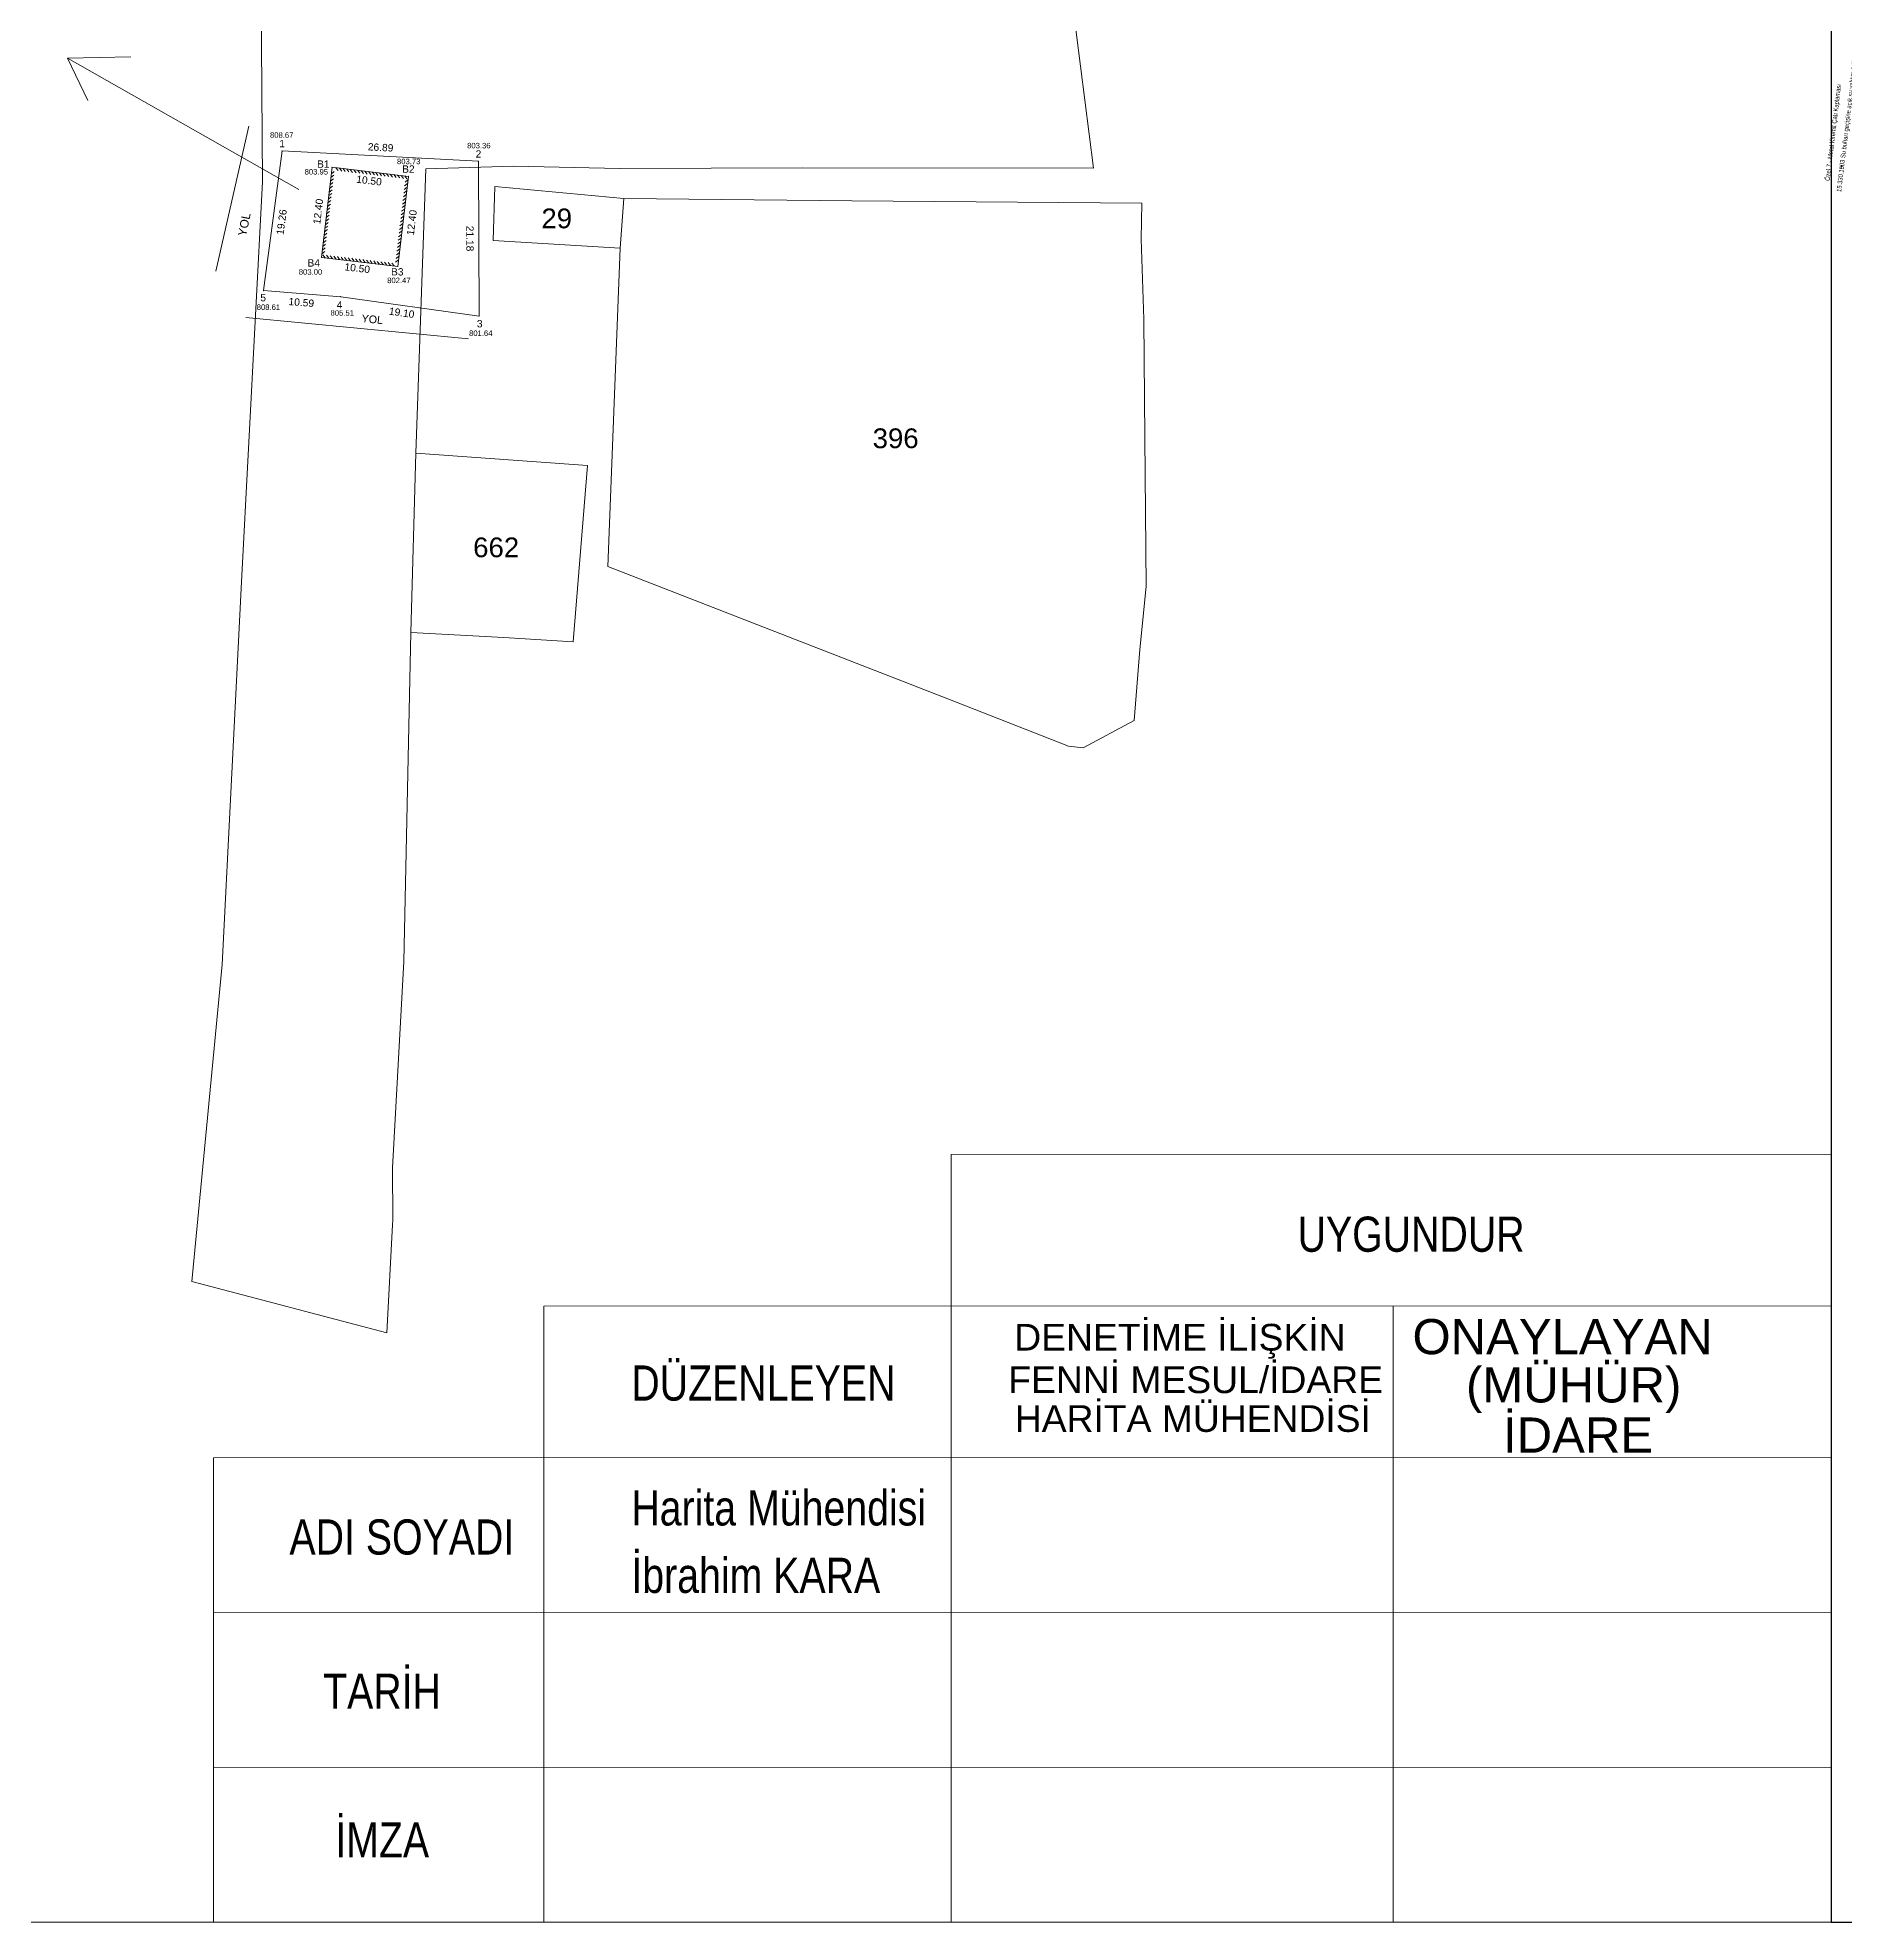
# Model space of a CAD drawing. Header units: centimetres. Extents: x -373760 to 14750, y -122502 to 29584.
# Drawn here: x -357578 to -342415, y -86589 to -70780 of the extents above; entities that cross this region are included whole.
import ezdxf
from ezdxf.enums import TextEntityAlignment as Align

# ---------------------------------------------------------------- set-up
doc = ezdxf.new("R2010")
doc.units = ezdxf.units.CM
for name, color, linetype, lineweight in [('-_Yazı_malzeme_DOSEME-Karo mozaik', 13, 'Continuous', 15), ('ANTET', 4, 'Continuous', 0), ('BEYAN_CERCEVE', 6, 'Continuous', 0), ('BEYANCER', 2, 'Continuous', 0), ('duvar', 10, 'Continuous', 25), ('NADI', 7, 'Continuous', 0), ('NKOT', 1, 'Continuous', 0), ('NOKTA', 30, 'Continuous', 0), ('PARSEL', 4, 'Continuous', 0), ('ROL_CEPHE', 1, 'Continuous', 0), ('SiNiR', 3, 'Continuous', 0)]:
    doc.layers.add(name, color=color, linetype=linetype, lineweight=lineweight)
doc.layers.add('CER', color=4, linetype='Continuous')
doc.layers.add('Tarama', color=253, linetype='Continuous')
doc.styles.add('ARC-01', font='arial.ttf')
doc.styles.get("Standard").update_dxf_attribs({"font": 'arial.ttf'})

# ---------------------------------------------------------------- blocks, each defined once
blk = doc.blocks.new('GFHFGHGFGHF')
at = {"layer": '-_Yazı_malzeme_DOSEME-Karo mozaik'}
blk.add_line((-400.3, 924.6), (-406.1, 924.6), dxfattribs=at)
blk.add_line((-400.3, 924.6), (-406.1, 924.6), dxfattribs=at)
at = {"layer": '-_Yazı_malzeme_DOSEME-Karo mozaik', "style": 'ARC-01', "width": 0.7}
for s, p in [('Özel 7 - Metal Kiremit Çatı Kaplaması', (-265.6, 941.4)), ('15.330.1003 Su buharı geçişine açık su yalıtım örtüsü', (-212.1, 920.1))]:
    blk.add_text(s, height=8, dxfattribs=at).set_placement(p, align=Align.RIGHT)
blk = doc.blocks.new('TYUTYUTYUTYU')
at = {"layer": 'duvar', "rotation": 83.25056049680262}
blk.add_blockref('GFHFGHGFGHF', (-2077.6, 661.9), dxfattribs=at)

msp = doc.modelspace()

# ---------------------------------------------------------------- linework, layer by layer
at = {"lineweight": 0}
msp.add_polyline3d([(-355108.19, -71866.91, 0), (-354468.79, -71942.57, 0), (-354558.15, -72697.67, 0), (-355197.55, -72622.01, 0), (-355108.19, -71866.91, 0)], close=True, dxfattribs=at)
for p in [(-355108.19, -71866.91, 49298.22), (-354468.79, -71942.57, 49284.73), (-355197.55, -72622.01, 49239.97), (-354558.15, -72697.67, 49207.46)]:
    msp.add_point(p, dxfattribs=at)
at = {"layer": 'BEYAN_CERCEVE', "lineweight": 0}
for p, q in [((-342534.34, -86588.86), (-342534.34, -56588.86)), ((-349915.85, -80148.3), (-342534.34, -80146.22)), ((-349915.85, -80148.18), (-349915.85, -86588.89)), ((-353331.93, -81421.05), (-342534.34, -81418.01)), ((-353331.93, -81420.82), (-353331.93, -86588.87)), ((-346207.72, -81419.05), (-346207.72, -86588.85)), ((-356102.58, -82693.3), (-342534.34, -82689.47)), ((-356102.58, -82693.3), (-356102.58, -86588.87)), ((-356102.22, -83992.99), (-342534.34, -83989.17)), ((-356101.85, -85292.69), (-342534.34, -85288.87)), ((-363782.05, -86588.86), (-342534.34, -86588.86))]:
    msp.add_line(p, q, dxfattribs=at)
at = {"layer": 'CER', "color": 2}
msp.add_lwpolyline([(-342534.34, -86588.86), (-315410.17, -86588.86), (-315410.17, -56588.86), (-342534.34, -56588.86)], close=True, dxfattribs=at)
at = {"layer": 'NOKTA', "lineweight": 0}
for p in [(-355527.57, -71729.57, 49587.66), (-353880.66, -71816.19, 49261.9), (-355683.02, -72900.56, 49583.89), (-355035.97, -72953.19, 49393.87), (-353875.84, -73115.19, 49156.74)]:
    msp.add_point(p, dxfattribs=at)
at = {"layer": 'PARSEL', "lineweight": 0}
for p, q in [((-348721.84, -71873.29), (-349415.06, -66408.24)), ((-355716.6, -68633.2), (-355691.36, -71989.26)), ((-354407.35, -74264.31), (-354321.86, -71879.18)), ((-354321.86, -71879.18), (-353584.38, -71856.18)), ((-353584.38, -71856.18), (-352697.34, -71876.79)), ((-352697.34, -71876.79), (-351158.92, -71872.03)), ((-351158.92, -71872.03), (-348721.84, -71873.29)), ((-355691.36, -71989.26), (-355867.98, -75345.31)), ((-353758.87, -72481.68), (-353743.64, -72029.14)), ((-353743.64, -72029.14), (-352662.6, -72129.6)), ((-352662.6, -72129.6), (-352692.87, -72545.86)), ((-352692.87, -72545.86), (-352662.6, -72129.6)), ((-352662.6, -72129.6), (-350747.79, -72147.25)), ((-350747.79, -72147.25), (-348317.32, -72167.77)), ((-348317.32, -72167.77), (-348320.97, -72468.28)), ((-352692.87, -72545.86), (-353758.87, -72481.68)), ((-352795.31, -75215.8), (-352692.87, -72545.86)), ((-348320.97, -72468.28), (-348299.21, -73141.72)), ((-348299.21, -73141.72), (-348291.21, -74134.73)), ((-348291.21, -74134.73), (-348279.27, -75383.85)), ((-354448.88, -75768.91), (-354407.35, -74264.31)), ((-354448.88, -75768.91), (-354407.35, -74264.31)), ((-354407.35, -74264.31), (-352967.33, -74369.05)), ((-352967.33, -74369.05), (-353086.21, -75848.81)), ((-351078.19, -75882.75), (-352795.31, -75215.8)), ((-355867.98, -75345.31), (-356031.31, -78554.05)), ((-348279.27, -75383.85), (-348332.58, -75910.81)), ((-354507.68, -78529.8), (-354448.88, -75768.91)), ((-353668.91, -75811.5), (-354448.88, -75768.91)), ((-353086.21, -75848.81), (-353668.91, -75811.5)), ((-349942.57, -76325.29), (-351078.19, -75882.75)), ((-348332.58, -75910.81), (-348380.87, -76506.56)), ((-348929.87, -76721.83), (-349942.57, -76325.29)), ((-348380.87, -76506.56), (-348808.58, -76737.11)), ((-348808.58, -76737.11), (-348929.87, -76721.83)), ((-356031.31, -78554.05), (-356284.98, -81213.77)), ((-354601.6, -80260.91), (-354507.68, -78529.8)), ((-354599.37, -80699.19), (-354601.6, -80260.91)), ((-354650.87, -81643.29), (-354602.07, -80736.96)), ((-354602.07, -80736.96), (-354599.37, -80699.19)), ((-356284.98, -81213.77), (-354650.87, -81643.29))]:
    msp.add_line(p, q, dxfattribs=at)
at = {"layer": 'SiNiR', "lineweight": 0}
for p, q in [((-355683.02, -72900.56, 49583.89), (-355527.57, -71729.57, 49587.66)), ((-355527.57, -71729.57, 49587.66), (-353880.66, -71816.19, 49261.9)), ((-353880.66, -71816.19, 49261.9), (-353875.84, -73115.19, 49156.74)), ((-355035.97, -72953.19, 49393.87), (-355683.02, -72900.56, 49583.89)), ((-353875.84, -73115.19, 49156.74), (-355035.97, -72953.19, 49393.87))]:
    msp.add_line(p, q, dxfattribs=at)
at = {"layer": 'Tarama', "lineweight": 0}
for p, q in [((-357328.61, -70952.25, 49358.74), (-356795.69, -70941.01, 49362.44)), ((-355387.51, -72053.15, 49371.28), (-357328.61, -70952.25, 49358.74)), ((-357328.61, -70952.25, 49358.74), (-357156.62, -71307.77, 49362.83)), ((-355806.91, -71521.37, 49405.59), (-356083.42, -72739.04, 49396.22)), ((-355114.68, -71921.71), (-355090.6, -71902.73)), ((-355077.74, -71870.51), (-355058.76, -71894.59)), ((-355077.74, -71870.51), (-355058.76, -71894.59)), ((-355047.3, -71874.11), (-355028.31, -71898.19)), ((-355016.85, -71877.72), (-354997.87, -71901.8)), ((-354986.4, -71881.32), (-354967.42, -71905.4)), ((-354955.95, -71884.92), (-354936.97, -71909)), ((-354925.51, -71888.53), (-354906.52, -71912.6)), ((-354895.06, -71892.13), (-354876.08, -71916.21)), ((-354864.61, -71895.73), (-354845.63, -71919.81)), ((-354834.16, -71899.34), (-354815.18, -71923.41)), ((-354803.72, -71902.94), (-354784.73, -71927.02)), ((-354773.27, -71906.54), (-354754.29, -71930.62)), ((-354742.82, -71910.15), (-354723.84, -71934.22)), ((-354712.37, -71913.75), (-354693.39, -71937.83)), ((-354681.93, -71917.35), (-354662.94, -71941.43)), ((-354651.48, -71920.95), (-354632.5, -71945.03)), ((-354621.03, -71924.56), (-354602.05, -71948.64)), ((-354590.58, -71928.16), (-354571.6, -71952.24)), ((-354560.14, -71931.76), (-354541.15, -71955.84)), ((-355136.3, -72104.4), (-355112.22, -72085.42)), ((-355132.69, -72073.95), (-355108.62, -72054.97)), ((-355129.09, -72043.5), (-355105.01, -72024.52)), ((-355125.49, -72013.06), (-355101.41, -71994.07)), ((-355121.88, -71982.61), (-355097.81, -71963.63)), ((-355118.28, -71952.16), (-355094.2, -71933.18)), ((-354529.69, -71935.37), (-354510.71, -71959.44)), ((-354483.21, -72064.36), (-354507.28, -72083.35)), ((-354479.6, -72033.92), (-354503.68, -72052.9)), ((-354476, -72003.47), (-354500.08, -72022.45)), ((-354499.24, -71938.97), (-354480.94, -71963.57)), ((-354472.4, -71973.02), (-354496.47, -71992)), ((-354472.4, -71973.02), (-354496.47, -71992)), ((-354468.79, -71942.57), (-354468.79, -71942.57)), ((-354468.79, -71942.57), (-354468.79, -71942.57)), ((-355154.31, -72256.64), (-355130.23, -72237.66)), ((-355150.71, -72226.19), (-355126.63, -72207.21)), ((-355147.1, -72195.74), (-355123.03, -72176.76)), ((-355143.5, -72165.29), (-355119.42, -72146.31)), ((-355139.9, -72134.85), (-355115.82, -72115.86)), ((-354504.82, -72247.05), (-354528.9, -72266.03)), ((-354501.22, -72216.6), (-354525.3, -72235.58)), ((-354497.62, -72186.15), (-354521.69, -72205.14)), ((-354494.01, -72155.71), (-354518.09, -72174.69)), ((-354490.41, -72125.26), (-354514.49, -72144.24)), ((-354486.81, -72094.81), (-354510.89, -72113.79)), ((-355172.33, -72408.87), (-355148.25, -72389.89)), ((-355168.72, -72378.43), (-355144.65, -72359.45)), ((-355165.12, -72347.98), (-355141.04, -72329)), ((-355161.52, -72317.53), (-355137.44, -72298.55)), ((-355157.91, -72287.08), (-355133.84, -72268.1)), ((-354522.84, -72399.29), (-354546.92, -72418.27)), ((-354519.24, -72368.84), (-354543.31, -72387.82)), ((-354515.63, -72338.39), (-354539.71, -72357.37)), ((-354512.03, -72307.94), (-354536.11, -72326.93)), ((-354508.43, -72277.5), (-354532.5, -72296.48)), ((-355190.34, -72561.11), (-355166.26, -72542.13)), ((-355186.74, -72530.67), (-355162.66, -72511.68)), ((-355183.14, -72500.22), (-355159.06, -72481.24)), ((-355179.53, -72469.77), (-355155.46, -72450.79)), ((-355175.93, -72439.32), (-355151.85, -72420.34)), ((-354540.85, -72551.52), (-354564.93, -72570.51)), ((-354537.25, -72521.08), (-354561.33, -72540.06)), ((-354533.65, -72490.63), (-354557.73, -72509.61)), ((-354530.05, -72460.18), (-354554.12, -72479.16)), ((-354526.44, -72429.73), (-354550.52, -72448.72)), ((-355193.95, -72591.56), (-355169.87, -72572.58)), ((-355193.95, -72591.56), (-355169.87, -72572.58)), ((-355167.1, -72625.61), (-355185.4, -72601.01)), ((-355136.65, -72629.21), (-355155.63, -72605.14)), ((-355106.21, -72632.82), (-355125.19, -72608.74)), ((-355075.76, -72636.42), (-355094.74, -72612.34)), ((-355045.31, -72640.02), (-355064.29, -72615.95)), ((-355014.86, -72643.63), (-355033.84, -72619.55)), ((-354984.42, -72647.23), (-355003.4, -72623.15)), ((-354953.97, -72650.83), (-354972.95, -72626.75)), ((-354923.52, -72654.44), (-354942.5, -72630.36)), ((-354893.07, -72658.04), (-354912.05, -72633.96)), ((-354862.63, -72661.64), (-354881.61, -72637.56)), ((-354832.18, -72665.24), (-354851.16, -72641.17)), ((-354801.73, -72668.85), (-354820.71, -72644.77)), ((-354771.28, -72672.45), (-354790.26, -72648.37)), ((-354740.83, -72676.05), (-354759.82, -72651.98)), ((-354710.39, -72679.66), (-354729.37, -72655.58)), ((-354679.94, -72683.26), (-354698.92, -72659.18)), ((-354649.49, -72686.86), (-354668.47, -72662.79)), ((-354619.04, -72690.47), (-354638.03, -72666.39)), ((-354588.6, -72694.07), (-354607.58, -72669.99)), ((-354588.6, -72694.07), (-354607.58, -72669.99)), ((-354551.66, -72642.87), (-354575.74, -72661.85)), ((-354548.06, -72612.42), (-354572.14, -72631.4)), ((-354544.46, -72581.97), (-354568.54, -72600.95)), ((-355831.15, -73127.13, 49414.84), (-353963.42, -73306.61, 49252.53))]:
    msp.add_line(p, q, dxfattribs=at)

# ---------------------------------------------------------------- block references
at = {"layer": 'duvar', "xscale": 5, "yscale": 5, "zscale": 5}
msp.add_blockref('TYUTYUTYUTYU', (-327231.49, -73715.03), dxfattribs=at)

# ---------------------------------------------------------------- texts
at = {"layer": 'ANTET', "lineweight": 0}
for s, p in [('ONAYLAYAN ', (-346045.73, -81823.15)), ('(MÜHÜR)', (-345596.98, -82228.11)), ('İDARE', (-345286.22, -82648.94))]:
    msp.add_text(s, height=294.867, rotation=359.999918, dxfattribs=at).set_placement(p)
at = {"layer": 'BEYAN_CERCEVE', "lineweight": 0, "width": 0.8}
for s, height, p in [('UYGUNDUR', 294.883, (-347009.37, -80963.9)), ('DÜZENLEYEN', 294.883, (-352598.48, -82212.53)), ('Harita Mühendisi', 294.8834, (-352598.47, -83260.03)), ('ADI SOYADI', 294.883, (-355466.76, -83503.99)), ('İbrahim KARA', 294.8834, (-352598.46, -83825.68)), ('TARİH', 294.883, (-355184.12, -84797.84)), ('İMZA', 294.883, (-355081.84, -86044.79))]:
    msp.add_text(s, height=height, rotation=359.99999, dxfattribs=at).set_placement(p)
at = {"layer": 'BEYANCER', "lineweight": 0}
for s, p in [('DENETİME İLİŞKİN', (-349385.94, -81792.61)), ('FENNİ MESUL/İDARE ', (-349436.39, -82149.63)), ('HARİTA MÜHENDİSİ', (-349381.44, -82474.74))]:
    msp.add_text(s, height=223.7815, rotation=359.999372, dxfattribs=at).set_placement(p)
at = {"layer": 'NADI', "lineweight": 0}
for s, p in [('1', (-355551.84, -71698.91, 49587.66)), ('2', (-353904.93, -71785.53, 49261.9)), ('B1', (-355235.03, -71870.1, 49298.22)), ('B2', (-354521.17, -71911.91, 49284.73)), ('B4', (-355314.91, -72699.66, 49239.97)), ('B3', (-354614.29, -72774.2, 49207.46)), ('5', (-355710.68, -72990.62, 49583.89)), ('4', (-355069.99, -73051.21, 49393.87)), ('3', (-353894.26, -73209.3, 49156.74))]:
    msp.add_text(s, height=61.32, rotation=0.000571, dxfattribs=at).set_placement(p)
at = {"layer": 'NKOT', "lineweight": 0}
for s, p in [('808.67', (-355629.56, -71619.06, 49587.66)), ('803.36', (-353975.79, -71707.8, 49261.9)), ('803.95', (-355339.16, -71927.31, 49298.22)), ('803.73', (-354564.38, -71840.51, 49284.73)), ('803.00', (-355387.9, -72767.71, 49239.97)), ('802.47', (-354646.51, -72838.26, 49207.46)), ('808.61', (-355740.92, -73062.95, 49583.89)), ('805.51', (-355121.97, -73111.73, 49393.87)), ('801.64', (-353959.89, -73281.52, 49156.74))]:
    msp.add_text(s, height=45.99, rotation=0.000571, dxfattribs=at).set_placement(p)
at = {"layer": 'PARSEL', "lineweight": 0}
for s, p in [('29', (-353352.74, -72378.21)), ('396', (-350574.16, -74222.59)), ('662', (-353925.21, -75137.73))]:
    msp.add_text(s, height=165.563, rotation=0.000171, dxfattribs=at).set_placement(p)
at = {"layer": 'ROL_CEPHE', "lineweight": 0}
for s, rotation, p in [('26.89', 356.989396, (-354810.3, -71724.31)), ('10.50', 353.251125, (-354908.58, -71995.5)), ('19.26', 82.437986, (-355516.25, -72436.42)), ('12.40', 83.251131, (-355208.26, -72347.25)), ('12.40', 83.251134, (-354422.71, -72440.21)), ('21.18', 270.212608, (-353982.9, -72357.49)), ('10.50', 353.251125, (-355007.41, -72730.29)), ('10.59', 355.349277, (-355476.18, -73021.97)), ('19.10', 352.050869, (-354635.14, -73102.2))]:
    msp.add_text(s, height=61.32, rotation=rotation, dxfattribs=at).set_placement(p)
at = {"layer": 'Tarama', "lineweight": 0}
for height, rotation, p in [(70.887, 78.690641, (-355830.36, -72450.06)), (64.243, 354.611261, (-354863.63, -73165.53))]:
    msp.add_text('YOL', height=height, rotation=rotation, dxfattribs=at).set_placement(p)

doc.saveas('drawing.dxf')
